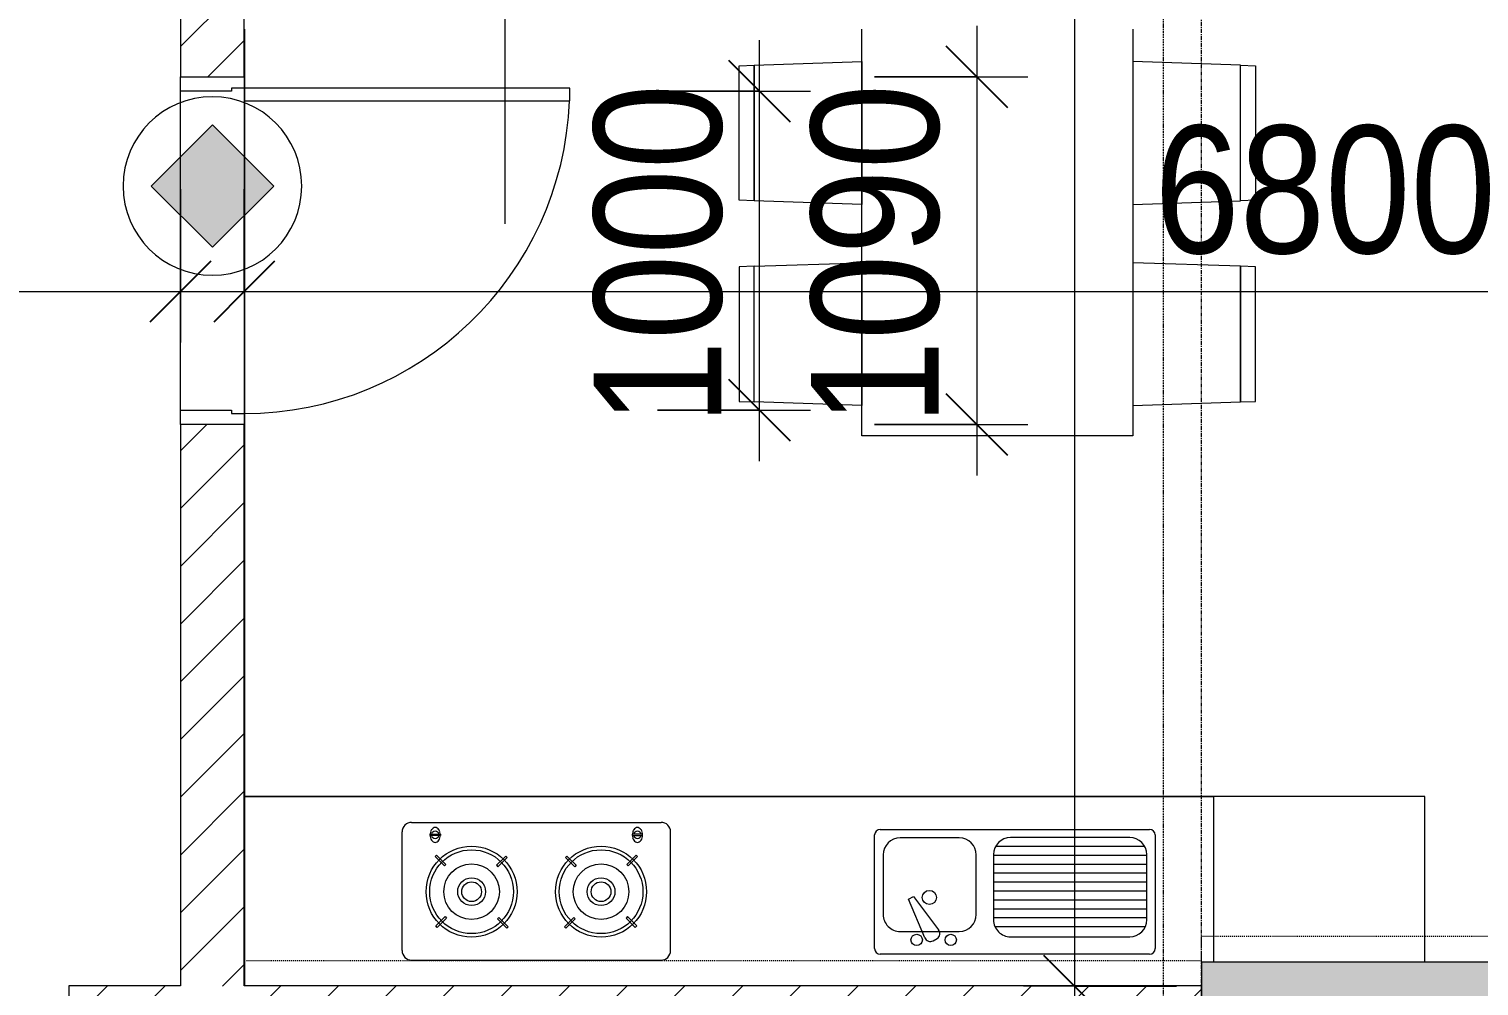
# Model space of a CAD drawing. Header units: millimetres. Extents: x 1591 to 240306, y -15958 to 82755.
# Drawn here: x 129379 to 133924, y 53637 to 56637 of the extents above; entities that cross this region are included whole.
import ezdxf

# ---------------------------------------------------------------- set-up
doc = ezdxf.new("R2010")
doc.units = ezdxf.units.MM
for name, pattern in [('Dash 1_8_', [6.35, 3.175, -3.175]), ('Dash Dot 3_16_', [7.9375, 4.7625, -1.5875, 0, -1.5875]), ('Grid Line', [22.225, 12.7, -3.175, 3.175, -3.175])]:
    doc.linetypes.add(name, pattern=pattern)
for name, color, linetype, lineweight in [('0-1', 7, 'Continuous', 5), ('A-ANNO-DIMS', 211, 'Continuous', 9), ('A-ANNO-DIMS-160', 211, 'Continuous', 9), ('A-ANNO-NOTE', 131, 'Continuous', 9), ('A-AREA', 32, 'Dash 1_8_', 9), ('A-DETL-GENF-2', 1, 'Continuous', 9), ('A-DOOR-3', 1, 'Continuous', 9), ('A-DOOR-FRAM-1', 1, 'Continuous', 9), ('A-DOOR-IDEN', 31, 'Continuous', 9), ('A-FLOR-2', 9, 'Continuous', 9), ('A-WALL', 113, 'Continuous', 9), ('A-WALL-3', 113, 'Continuous', 18), ('A-WALL-PATT-2', 111, 'Continuous', 9), ('G-ANNO-SYMB-1', 111, 'Dash Dot 3_16_', 18), ('I-FURN', 30, 'Continuous', 9), ('I-FURN-1', 254, 'Continuous', 9), ('S-COLS-1', 52, 'Continuous', 5), ('S-COLS-2', 7, 'Continuous', 18), ('S-GRID-1', 1, 'Grid Line', 9)]:
    doc.layers.add(name, color=color, linetype=linetype, lineweight=lineweight)
doc.styles.add('UTM Avo', font='UTM Avo.ttf', dxfattribs={"width": 0.9, "height": 400})
doc.dimstyles.new('1_Dim_chi_tiet_2_5', dxfattribs={"dimscale": 304.8, "dimtxt": 399.720379, "dimasz": 0.629921, "dimexe": 0.524934, "dimexo": 0.0625, "dimgap": 0.052493, "dimtad": 1, "dimdec": 0, "dimrnd": 5, "dimzin": 0, "dimdsep": 46, "dimtxsty": 'UTM Avo', "dimblk1": 'OBLIQUE', "dimblk2": 'OBLIQUE', "dimsah": 1, "dimcen": 0.09, "dimdle": 0.524934, "dimazin": 0, "dimtfac": 1, "dimtdec": 4, "dimtix": 1, "dimtmove": 0, "dimatfit": 3, "dimfxl": 1.049869, "dimfxlon": 1, "dimtvp": 1, "dimtolj": 1, "dimtzin": 0, "dimarcsym": 2})
doc.dimstyles.new('1_Dim_chi_tiet_2_5_1', dxfattribs={"dimscale": 304.8, "dimtxt": 399.720379, "dimasz": 0.629921, "dimexe": 0.524934, "dimexo": 0.0625, "dimgap": 0.052493, "dimtad": 1, "dimdec": 0, "dimrnd": 5, "dimzin": 0, "dimdsep": 46, "dimtxsty": 'UTM Avo', "dimblk1": 'OBLIQUE', "dimblk2": 'OBLIQUE', "dimsah": 1, "dimcen": 0.09, "dimdle": 0.524934, "dimazin": 0, "dimtfac": 1, "dimtdec": 4, "dimtix": 1, "dimtmove": 0, "dimatfit": 3, "dimfxl": 1.049869, "dimfxlon": 1, "dimtvp": 1, "dimtolj": 1, "dimtzin": 0, "dimarcsym": 2})
pattern_1 = [(45, (11001.35, 0), (-90.50967, 90.50967), [])]

# ---------------------------------------------------------------- blocks, each defined once
blk = doc.blocks.new('NCV_TKTC_KET CAU_rvt-1-TKCS_MB TẦNG 3-4')
at = {"layer": 'S-COLS-1'}
blk.add_hatch(color=256, dxfattribs=at).paths.add_polyline_path([(123352.6, 53361.9), (123352.6, 53711.9), (122052.6, 53711.9), (122052.6, 53361.9), (122207.7, 53361.9)])
at = {"layer": 'S-COLS-2'}
for p, q in [((123352.6, 53711.9), (122052.6, 53711.9)), ((122052.6, 53711.9), (122052.6, 53361.9))]:
    blk.add_line(p, q, dxfattribs=at)
blk = doc.blocks.new('HE BEP A1 - HE BEP A 2-V200-TKCS_MB TẦNG 3-4')
at = {"layer": 'I-FURN'}
for p, q in [((0, 519.4), (0, 0)), ((662.4, 0), (662.4, 519.4)), ((662.4, 0), (662.4, 519.4)), ((3175.6, 513.2), (2394, 513.2)), ((844.9, 120.7), (844.9, 476.9)), ((862.4, 494.4), (1706.9, 494.4)), ((1724.4, 476.9), (1724.4, 120.7)), ((2364, 483.2), (2364, 111.2)), ((3205.6, 483.2), (3205.6, 111.2)), ((1298.3, 440.1), (924.9, 440.1)), ((1644.4, 423.2), (1459, 423.2)), ((1602.7, 313.4), (1523.8, 418.4)), ((1541.1, 452.3), (1528.6, 445.1)), ((1566.6, 443.1), (1618.1, 322.3)), ((2474.5, 410.3), (2470.1, 405.9)), ((2503.6, 381.1), (2474.5, 410.3)), ((2692.1, 413), (2663, 383.9)), ((2696.5, 408.6), (2692.1, 413)), ((2873.2, 408.6), (2877.5, 413)), ((2877.5, 413), (2906.7, 383.9)), ((3066, 381.1), (3095.1, 410.3)), ((3095.1, 410.3), (3099.5, 405.9)), ((871.5, 386.8), (871.5, 182.3)), ((871.5, 380.9), (1351.6, 380.9)), ((876.4, 408.9), (1346.8, 408.9)), ((1351.6, 182.3), (1351.6, 386.8)), ((1405.6, 369.9), (1405.6, 183.2)), ((1697.8, 183.2), (1697.8, 369.9)), ((2470.1, 405.9), (2499.2, 376.7)), ((2499.2, 376.7), (2503.6, 381.1)), ((2663, 383.9), (2667.3, 379.5)), ((2667.3, 379.5), (2696.5, 408.6)), ((2902.3, 379.5), (2873.2, 408.6)), ((2906.7, 383.9), (2902.3, 379.5)), ((3070.4, 376.7), (3066, 381.1)), ((3099.5, 405.9), (3070.4, 376.7)), ((871.5, 352.9), (1351.6, 352.9)), ((871.5, 324.9), (1351.6, 324.9)), ((1618.1, 322.3), (1602.7, 313.4)), ((871.5, 296.9), (1351.6, 296.9)), ((871.5, 268.9), (1351.6, 268.9)), ((871.5, 240.9), (1351.6, 240.9)), ((871.5, 212.9), (1351.6, 212.9)), ((871.5, 184.9), (1351.6, 184.9)), ((2467.4, 188.3), (2496.5, 217.4)), ((2471.8, 183.9), (2467.4, 188.3)), ((2500.9, 213), (2471.8, 183.9)), ((2496.5, 217.4), (2500.9, 213)), ((2660.2, 215.8), (2664.6, 220.2)), ((2689.3, 186.7), (2660.2, 215.8)), ((2664.6, 220.2), (2693.7, 191.1)), ((2693.7, 191.1), (2689.3, 186.7)), ((2905, 220.2), (2875.9, 191.1)), ((2875.9, 191.1), (2880.3, 186.7)), ((2880.3, 186.7), (2909.4, 215.8)), ((2909.4, 215.8), (2905, 220.2)), ((3073.1, 217.4), (3068.7, 213)), ((3068.7, 213), (3097.9, 183.9)), ((3102.3, 188.3), (3073.1, 217.4)), ((3097.9, 183.9), (3102.3, 188.3)), ((877.9, 156.9), (1345.2, 156.9)), ((1706.9, 103.2), (862.4, 103.2)), ((924.9, 128.9), (1298.3, 128.9)), ((1459, 129.9), (1644.4, 129.9)), ((2451.6, 122.3), (2451.6, 118.3)), ((2484.1, 122.3), (2451.6, 122.3)), ((2451.6, 118.3), (2484.1, 118.3)), ((2484.1, 118.3), (2484.1, 122.3)), ((3085.5, 118.3), (3085.5, 122.3)), ((3085.5, 122.3), (3118, 122.3)), ((3118, 118.3), (3085.5, 118.3)), ((3118, 122.3), (3118, 118.3)), ((3175.6, 81.2), (2394, 81.2)), ((0, 0), (662.4, 0)), ((3700, 0), (662.4, 0))]:
    blk.add_line(p, q, dxfattribs=at)
for centre, radius in [((1485.9, 449.9), 17.8), ((1592.6, 449.9), 17.8), ((2581.9, 298.5), 142.6), ((2581.9, 298.5), 131.3), ((2987.7, 298.5), 142.6), ((2987.7, 298.5), 131.3), ((2581.9, 298.5), 87.2), ((2987.7, 298.5), 87.2), ((1552.8, 316.6), 22.2), ((2581.9, 298.5), 43.6), ((2581.9, 298.5), 30.9), ((2987.7, 298.5), 43.6), ((2987.7, 298.5), 30.9)]:
    blk.add_circle(centre, radius, dxfattribs=at)
for centre, radius, start, end in [((2394, 483.2), 30, 90, 180), ((3175.6, 483.2), 30, 360, 90), ((862.4, 476.9), 17.5, 90, 180), ((1549.9, 436.9), 17.8, 20.5379, 119.9521), ((1706.9, 476.9), 17.5, 0, 90), ((924.9, 386.8), 53.3, 90, 180), ((1298.3, 386.8), 53.3, 360, 90), ((1459, 369.9), 53.3, 90, 180), ((1537.5, 429.7), 17.8, 119.9521, 219.4618), ((1644.4, 369.9), 53.3, 360, 90), ((924.9, 182.3), 53.3, 180, 270), ((1298.3, 182.3), 53.3, 270, 360), ((1459, 183.2), 53.3, 180, 270), ((1644.4, 183.2), 53.3, 270, 360), ((2476.6, 123.1), 24.7, 145.204, 163.9419), ((2471.3, 126.9), 18.1, 120.7976, 145.204), ((2467.9, 132.6), 11.5, 90, 120.7976), ((2467.9, 132.6), 11.5, 59.2024, 90), ((2464.5, 126.9), 18.1, 34.796, 59.2024), ((2459.1, 123.1), 24.7, 16.0581, 34.796), ((3110.5, 123.1), 24.7, 145.204, 163.9419), ((3105.2, 126.9), 18.1, 120.7976, 145.204), ((3101.8, 132.6), 11.5, 90, 120.7976), ((3101.8, 132.6), 11.5, 59.2024, 90), ((3098.4, 126.9), 18.1, 34.796, 59.2024), ((3093, 123.1), 24.7, 16.0581, 34.796), ((862.4, 120.7), 17.5, 180, 270), ((1706.9, 120.7), 17.5, 270, 360), ((2394, 111.2), 30, 180, 270), ((2485.1, 120.7), 33.5, 163.9419, 180), ((2485.1, 120.7), 33.5, 180, 196.0581), ((2476.6, 118.2), 24.7, 196.0581, 214.796), ((2467.8, 120.3), 11.6, 9.9102, 170.0898), ((2467.8, 120.3), 11.6, 189.7177, 350.2823), ((2471.3, 114.5), 18.1, 214.796, 239.2024), ((2467.9, 108.8), 11.5, 239.2024, 270), ((2467.9, 108.8), 11.5, 270, 300.7976), ((2464.5, 114.5), 18.1, 300.7976, 325.204), ((2459.1, 118.2), 24.7, 325.204, 343.9419), ((2450.6, 120.7), 33.5, 0, 16.0581), ((2450.6, 120.7), 33.5, 343.9419, 0), ((3119, 120.7), 33.5, 163.9419, 180), ((3119, 120.7), 33.5, 180, 196.0581), ((3110.5, 118.2), 24.7, 196.0581, 214.796), ((3105.2, 114.5), 18.1, 214.796, 239.2024), ((3101.8, 120.3), 11.6, 9.9102, 170.0898), ((3101.8, 120.3), 11.6, 189.7177, 350.2823), ((3101.8, 108.8), 11.5, 239.2024, 270), ((3101.8, 108.8), 11.5, 270, 300.7976), ((3098.4, 114.5), 18.1, 300.7976, 325.204), ((3093, 118.2), 24.7, 325.204, 343.9419), ((3084.5, 120.7), 33.5, 0, 16.0581), ((3084.5, 120.7), 33.5, 343.9419, 0), ((3175.6, 111.2), 30, 270, 0)]:
    blk.add_arc(centre, radius, start, end, dxfattribs=at)
at = {"layer": 'I-FURN-1'}
for p, q in [((0, 519.4), (0, 0)), ((0, 0), (3700, 0))]:
    blk.add_line(p, q, dxfattribs=at)
blk = doc.blocks.new('RES_BAN AN 1 - RES_BAN AN 1-V133-TKCS_MB TẦNG 3-4')
at = {"layer": 'I-FURN-1'}
for p, q in [((-425, 1275), (425, 1275)), ((-425, 0), (-425, 1275)), ((425, 1275), (425, 0)), ((-761.9, 1168.8), (-809.6, 1167.2)), ((-809.6, 1167.2), (-809.6, 745.3)), ((-425, 1180), (-761.9, 1168.8)), ((-761.9, 1168.8), (-761.9, 743.8)), ((-761.9, 743.8), (-761.9, 1168.8)), ((-425, 732.5), (-425, 1180)), ((425, 1180), (761.9, 1168.8)), ((425, 732.5), (425, 1180)), ((761.9, 1168.8), (761.9, 743.8)), ((761.9, 1168.8), (761.9, 743.8)), ((809.6, 1167.2), (761.9, 1168.8)), ((809.6, 745.3), (809.6, 1167.2)), ((-809.6, 745.3), (-761.9, 743.8)), ((-761.9, 743.8), (-425, 732.5)), ((761.9, 743.8), (425, 732.5)), ((761.9, 743.8), (809.6, 745.3)), ((-425, 549.7), (-761.9, 538.5)), ((-425, 102.3), (-425, 549.7)), ((425, 549.7), (761.9, 538.5)), ((425, 102.3), (425, 549.7)), ((-809.6, 536.9), (-761.9, 538.5)), ((-809.6, 115.1), (-809.6, 536.9)), ((-761.9, 538.5), (-761.9, 113.5)), ((-761.9, 538.5), (-761.9, 113.5)), ((761.9, 538.5), (761.9, 113.5)), ((761.9, 538.5), (809.6, 536.9)), ((761.9, 113.5), (761.9, 538.5)), ((809.6, 536.9), (809.6, 115.1)), ((-761.9, 113.5), (-809.6, 115.1)), ((-761.9, 113.5), (-425, 102.3)), ((761.9, 113.5), (425, 102.3)), ((809.6, 115.1), (761.9, 113.5))]:
    blk.add_line(p, q, dxfattribs=at)
blk = doc.blocks.new('NCV_TKTC_TANG 3 - 4_rvt-2-TKCS_MB TẦNG 3-4')
at = {"layer": 'A-FLOR-2'}
for p, q in [((119052.6, 56636.9), (119052.6, 54231.3)), ((119052.6, 54231.3), (119052.6, 53637.4))]:
    blk.add_line(p, q, dxfattribs=at)
at = {"layer": 'I-FURN-1', "rotation": 180}
for name, p in [('RES_BAN AN 1 - RES_BAN AN 1-V133-TKCS_MB TẦNG 3-4', (121412.6, 56636.9)), ('HE BEP A1 - HE BEP A 2-V200-TKCS_MB TẦNG 3-4', (122752.5, 54231.3))]:
    blk.add_blockref(name, p, dxfattribs=at)
blk = doc.blocks.new('FD_05 - FD_05-1000x2200mm-835433-TKCS_MB TẦNG 3-4')
at = {"layer": 'A-DETL-GENF-2'}
for p, q in [((510, -100), (470, -100)), ((470, -100), (470, -1120)), ((510, -1120), (510, -100)), ((470, -1120), (510, -1120))]:
    blk.add_line(p, q, dxfattribs=at)
blk.add_arc((510, -100), 1020, 180, 267.7525, dxfattribs=at)
at = {"layer": 'A-DOOR-FRAM-1'}
for p, q in [((-545, 100), (-500, 100)), ((-545, -100), (-545, 100)), ((-500, 100), (-500, -60)), ((500, 100), (545, 100)), ((500, -60), (500, 100)), ((545, 100), (545, -100)), ((-500, -60), (-510, -60)), ((-510, -60), (-510, -100)), ((510, -60), (500, -60)), ((510, -100), (510, -60)), ((-510, -100), (-545, -100)), ((545, -100), (510, -100))]:
    blk.add_line(p, q, dxfattribs=at)
blk = doc.blocks.new('HDNDCT_GHI CHÚ CỬA CHỐNG CHÁY EI30 - HDNDCT_GHI CHÚ CỬA CHỐNG CHÁY EI30-2461928-TKCS_MB TẦNG 3-4')
at = {"layer": 'A-ANNO-NOTE'}
blk.add_hatch(color=256, dxfattribs=at).paths.add_polyline_path([(-1.2, 0), (0, 1.2), (1.2, 0), (0, -1.2)])
for p, q in [((0, 1.2), (-1.2, 0)), ((1.2, 0), (0, 1.2)), ((-1.2, 0), (0, -1.2)), ((0, -1.2), (1.2, 0))]:
    blk.add_line(p, q, dxfattribs=at)
for start, end in [(360, 180), (180, 360)]:
    blk.add_arc((0, 0), 1.75, start, end, dxfattribs=at)
blk = doc.blocks.new('DIMBLOCK177-TKCS_MB TẦNG 3-4')
at = {"layer": 'A-ANNO-DIMS-160'}
for p, q in [((127453.9, 56134.5), (127453.9, 55654.5)), ((127453.9, 55814.5), (127453.9, 56134.5)), ((129853.8, 56134.5), (129853.8, 55654.5)), ((129853.8, 55814.5), (129853.8, 56134.5)), ((127293.9, 55814.5), (130013.8, 55814.5))]:
    blk.add_line(p, q, dxfattribs=at)
at = {"layer": 'A-ANNO-DIMS-160', "lineweight": 25}
for p, q in [((127453.9, 55814.5), (127549.9, 55910.5)), ((129853.8, 55814.5), (129949.8, 55910.5)), ((127453.9, 55814.5), (127357.9, 55718.5)), ((129853.8, 55814.5), (129757.8, 55718.5))]:
    blk.add_line(p, q, dxfattribs=at)
at = {"layer": 'A-ANNO-DIMS-160', "color": 0, "insert": (128106.1, 56334.2), "char_height": 400, "width": 1314.636, "attachment_point": 1, "line_spacing_factor": 1.110334, "style": 'UTM Avo'}
blk.add_mtext('2400', dxfattribs=at)
blk = doc.blocks.new('_Oblique')
at = {"color": 0, "linetype": 'ByBlock', "lineweight": -2}
blk.add_line((-0.5, -0.5), (0.5, 0.5), dxfattribs=at)
blk = doc.blocks.new('DIMBLOCK299-TKCS_MB TẦNG 3-4')
at = {"layer": 'A-ANNO-DIMS-160'}
for p, q in [((132349.5, 56646.9), (132349.5, 55236.9)), ((132029.5, 56486.9), (132509.5, 56486.9)), ((132349.5, 56486.9), (132029.5, 56486.9)), ((132029.5, 55396.9), (132509.5, 55396.9)), ((132349.5, 55396.9), (132029.5, 55396.9))]:
    blk.add_line(p, q, dxfattribs=at)
at = {"layer": 'A-ANNO-DIMS-160', "lineweight": 25}
for p, q in [((132349.5, 56486.9), (132253.5, 56582.9)), ((132349.5, 56486.9), (132445.5, 56390.9)), ((132349.5, 55396.9), (132253.5, 55492.9)), ((132349.5, 55396.9), (132445.5, 55300.9))]:
    blk.add_line(p, q, dxfattribs=at)
at = {"layer": 'A-ANNO-DIMS-160', "color": 0, "insert": (131829.9, 55394.2), "char_height": 400, "width": 1314.636, "attachment_point": 1, "rotation": 90, "line_spacing_factor": 1.110334, "style": 'UTM Avo'}
blk.add_mtext('1090', dxfattribs=at)
blk = doc.blocks.new('DIMBLOCK300-TKCS_MB TẦNG 3-4')
at = {"layer": 'A-ANNO-DIMS-160'}
for p, q in [((131668.7, 55281.9), (131668.7, 56601.9)), ((131348.7, 56441.9), (131828.7, 56441.9)), ((131668.7, 56441.9), (131348.7, 56441.9)), ((131348.7, 55441.9), (131828.7, 55441.9)), ((131668.7, 55441.9), (131348.7, 55441.9))]:
    blk.add_line(p, q, dxfattribs=at)
at = {"layer": 'A-ANNO-DIMS-160', "lineweight": 25}
for p, q in [((131668.7, 56441.9), (131572.7, 56537.9)), ((131668.7, 56441.9), (131764.7, 56345.9)), ((131668.7, 55441.9), (131572.7, 55537.9)), ((131668.7, 55441.9), (131764.7, 55345.9))]:
    blk.add_line(p, q, dxfattribs=at)
at = {"layer": 'A-ANNO-DIMS-160', "color": 0, "insert": (131149.1, 55394.2), "char_height": 400, "width": 1314.636, "attachment_point": 1, "rotation": 90, "line_spacing_factor": 1.110334, "style": 'UTM Avo'}
blk.add_mtext('1000', dxfattribs=at)
blk = doc.blocks.new('DIMBLOCK367-TKCS_MB TẦNG 3-4')
at = {"layer": 'A-ANNO-DIMS-160'}
for p, q in [((132656.1, 61796.9), (132656.1, 53476.9)), ((132976.1, 61636.9), (132496.1, 61636.9)), ((132656.1, 61636.9), (132976.1, 61636.9)), ((132976.1, 53636.9), (132496.1, 53636.9)), ((132656.1, 53636.9), (132976.1, 53636.9))]:
    blk.add_line(p, q, dxfattribs=at)
at = {"layer": 'A-ANNO-DIMS-160', "lineweight": 25}
for p, q in [((132656.1, 61636.9), (132560.1, 61732.9)), ((132656.1, 61636.9), (132752.1, 61540.9)), ((132656.1, 53636.9), (132560.1, 53732.9)), ((132656.1, 53636.9), (132752.1, 53540.9))]:
    blk.add_line(p, q, dxfattribs=at)
at = {"layer": 'A-ANNO-DIMS-160', "color": 0, "insert": (132136.4, 57089.2), "char_height": 400, "width": 1314.636, "attachment_point": 1, "rotation": 90, "line_spacing_factor": 1.110334, "style": 'UTM Avo'}
blk.add_mtext('8000', dxfattribs=at)
blk = doc.blocks.new('DIMBLOCK368-TKCS_MB TẦNG 3-4')
at = {"layer": 'A-ANNO-DIMS-160'}
for p, q in [((130053.8, 56134.5), (130053.8, 55654.5)), ((130053.8, 55814.5), (130053.8, 56134.5)), ((136853.9, 56134.5), (136853.9, 55654.5)), ((136853.9, 55814.5), (136853.9, 56134.5)), ((129893.8, 55814.5), (137013.9, 55814.5))]:
    blk.add_line(p, q, dxfattribs=at)
at = {"layer": 'A-ANNO-DIMS-160', "lineweight": 25}
for p, q in [((130053.8, 55814.5), (130149.8, 55910.5)), ((136853.9, 55814.5), (136949.9, 55910.5)), ((130053.8, 55814.5), (129957.8, 55718.5)), ((136853.9, 55814.5), (136757.9, 55718.5))]:
    blk.add_line(p, q, dxfattribs=at)
at = {"layer": 'A-ANNO-DIMS-160', "color": 0, "insert": (132906.1, 56334.2), "char_height": 400, "width": 1314.636, "attachment_point": 1, "line_spacing_factor": 1.110334, "style": 'UTM Avo'}
blk.add_mtext('6800', dxfattribs=at)

msp = doc.modelspace()

# ---------------------------------------------------------------- hatches: boundary and pattern name
at = {"layer": 'A-WALL-PATT-2'}
h = msp.add_hatch(dxfattribs=at)
h.set_pattern_fill('FP_1', color=256, style=0, pattern_type=2)
h.set_pattern_definition(pattern_1)
h.paths.add_polyline_path([(130053.8, 53637.4), (130053.8, 55396.9), (129853.8, 55396.9), (129853.8, 53637.4), (129985, 53637.4)])
h.paths.add_polyline_path([(130053.8, 56486.9), (130053.8, 57686.9), (129853.8, 57686.9), (129853.8, 56486.9), (129985, 56486.9)])
h = msp.add_hatch(dxfattribs=at)
h.set_pattern_fill('FP_1', color=256, style=0, pattern_type=2)
h.set_pattern_definition(pattern_1)
h.paths.add_polyline_path([(133053.9, 53437.4), (133053.9, 53637.4), (129503.9, 53637.4), (129503.9, 53437.4), (129853.8, 53437.4), (129853.8, 53636.9), (130053.8, 53636.9), (130053.8, 53437.4)])

# ---------------------------------------------------------------- linework, layer by layer
at = {"layer": 'A-AREA'}
for p, q in [((130053.8, 56451.9), (130053.8, 55431.9)), ((130053.8, 55362.7), (130053.8, 54231.3)), ((130053.8, 54231.3), (130053.8, 53716.8)), ((133053.9, 53793.4), (133753.8, 53793.4)), ((133053.9, 53711.9), (133053.9, 53793.4)), ((133753.8, 53793.4), (134353.9, 53793.4)), ((130053.8, 53716.8), (133053.9, 53716.8))]:
    msp.add_line(p, q, dxfattribs=at)
at = {"layer": 'A-DOOR-IDEN'}
msp.add_line((130871.8, 56025.9), (130871.8, 56759.6), dxfattribs=at)
at = {"layer": 'A-WALL'}
for p, q in [((130053.8, 56451.9), (130053.8, 55431.9)), ((129853.8, 55441.9), (129853.8, 56441.9))]:
    msp.add_line(p, q, dxfattribs=at)
at = {"layer": 'A-WALL-3'}
for p, q in [((130053.8, 56486.9), (130053.8, 58536.9)), ((129853.8, 57686.9), (129853.8, 56486.9)), ((129853.8, 56486.9), (130053.8, 56486.9)), ((129853.8, 55396.9), (129853.8, 53637.4)), ((130053.8, 55396.9), (129853.8, 55396.9)), ((130053.8, 53637.4), (130053.8, 55396.9)), ((129853.8, 53637.4), (129503.9, 53637.4)), ((129503.9, 53637.4), (129503.9, 50536.9)), ((133053.9, 53637.4), (130053.8, 53637.4)), ((133053.9, 53437.4), (133053.9, 53637.4))]:
    msp.add_line(p, q, dxfattribs=at)
at = {"layer": 'G-ANNO-SYMB-1'}
msp.add_line((132933.9, 82373.8), (132933.9, 13547.9), dxfattribs=at)
at = {"layer": 'S-GRID-1'}
msp.add_line((133053.9, 19175.3), (133053.9, 76690.4), dxfattribs=at)

# ---------------------------------------------------------------- block references
at = {"layer": '0-1'}
for name in ['NCV_TKTC_KET CAU_rvt-1-TKCS_MB TẦNG 3-4', 'NCV_TKTC_TANG 3 - 4_rvt-2-TKCS_MB TẦNG 3-4']:
    msp.add_blockref(name, (11001.4, 0), dxfattribs=at)
at = {"layer": 'A-ANNO-NOTE', "xscale": 160, "yscale": 160, "zscale": 160}
msp.add_blockref('HDNDCT_GHI CHÚ CỬA CHỐNG CHÁY EI30 - HDNDCT_GHI CHÚ CỬA CHỐNG CHÁY EI30-2461928-TKCS_MB TẦNG 3-4', (129953.8, 56144.8), dxfattribs=at)
at = {"layer": 'A-DOOR-3', "rotation": 90.0000000000001}
msp.add_blockref('FD_05 - FD_05-1000x2200mm-835433-TKCS_MB TẦNG 3-4', (129953.8, 55941.9), dxfattribs=at)

# ---------------------------------------------------------------- dimensions: what is measured, and where the dimension line sits
at = {"layer": 'A-ANNO-DIMS'}
for base, p1, p2, override, picture, middle in [((132656.1, 53636.9), (132976.1, 61636.9), (132976.1, 53636.9), {"dimpost": '<>', "dimfxl": 8000}, 'DIMBLOCK367-TKCS_MB TẦNG 3-4', (132433.1, 57636.9)), ((131668.7, 56441.9), (131348.7, 55441.9), (131348.7, 56441.9), {"dimpost": '<>', "dimfxl": 1000}, 'DIMBLOCK300-TKCS_MB TẦNG 3-4', (131445.7, 55941.9)), ((132349.5, 55396.9), (132029.5, 56486.9), (132029.5, 55396.9), {"dimpost": '<>', "dimfxl": 1090}, 'DIMBLOCK299-TKCS_MB TẦNG 3-4', (132126.5, 55941.9))]:
    dim = msp.add_linear_dim(base=base, p1=p1, p2=p2, angle=90, dimstyle='1_Dim_chi_tiet_2_5_1', override=override, dxfattribs=at)
    dim.commit()
    dim.dimension.update_dxf_attribs({"geometry": picture, "text_midpoint": middle})
for base, p1, p2, dimstyle, override, picture, middle in [((129853.8, 55814.5), (127453.9, 56134.5), (129853.8, 56134.5), '1_Dim_chi_tiet_2_5', {"dimpost": '<>', "dimfxl": 2399.928669}, 'DIMBLOCK177-TKCS_MB TẦNG 3-4', (128653.9, 56037.5)), ((136853.9, 55814.5), (130053.8, 56134.5), (136853.9, 56134.5), '1_Dim_chi_tiet_2_5_1', {"dimpost": '<>', "dimfxl": 6800.071331}, 'DIMBLOCK368-TKCS_MB TẦNG 3-4', (133453.9, 56037.5))]:
    dim = msp.add_linear_dim(base=base, p1=p1, p2=p2, dimstyle=dimstyle, override=override, dxfattribs=at)
    dim.commit()
    dim.dimension.update_dxf_attribs({"geometry": picture, "text_midpoint": middle})

doc.saveas('drawing.dxf')
